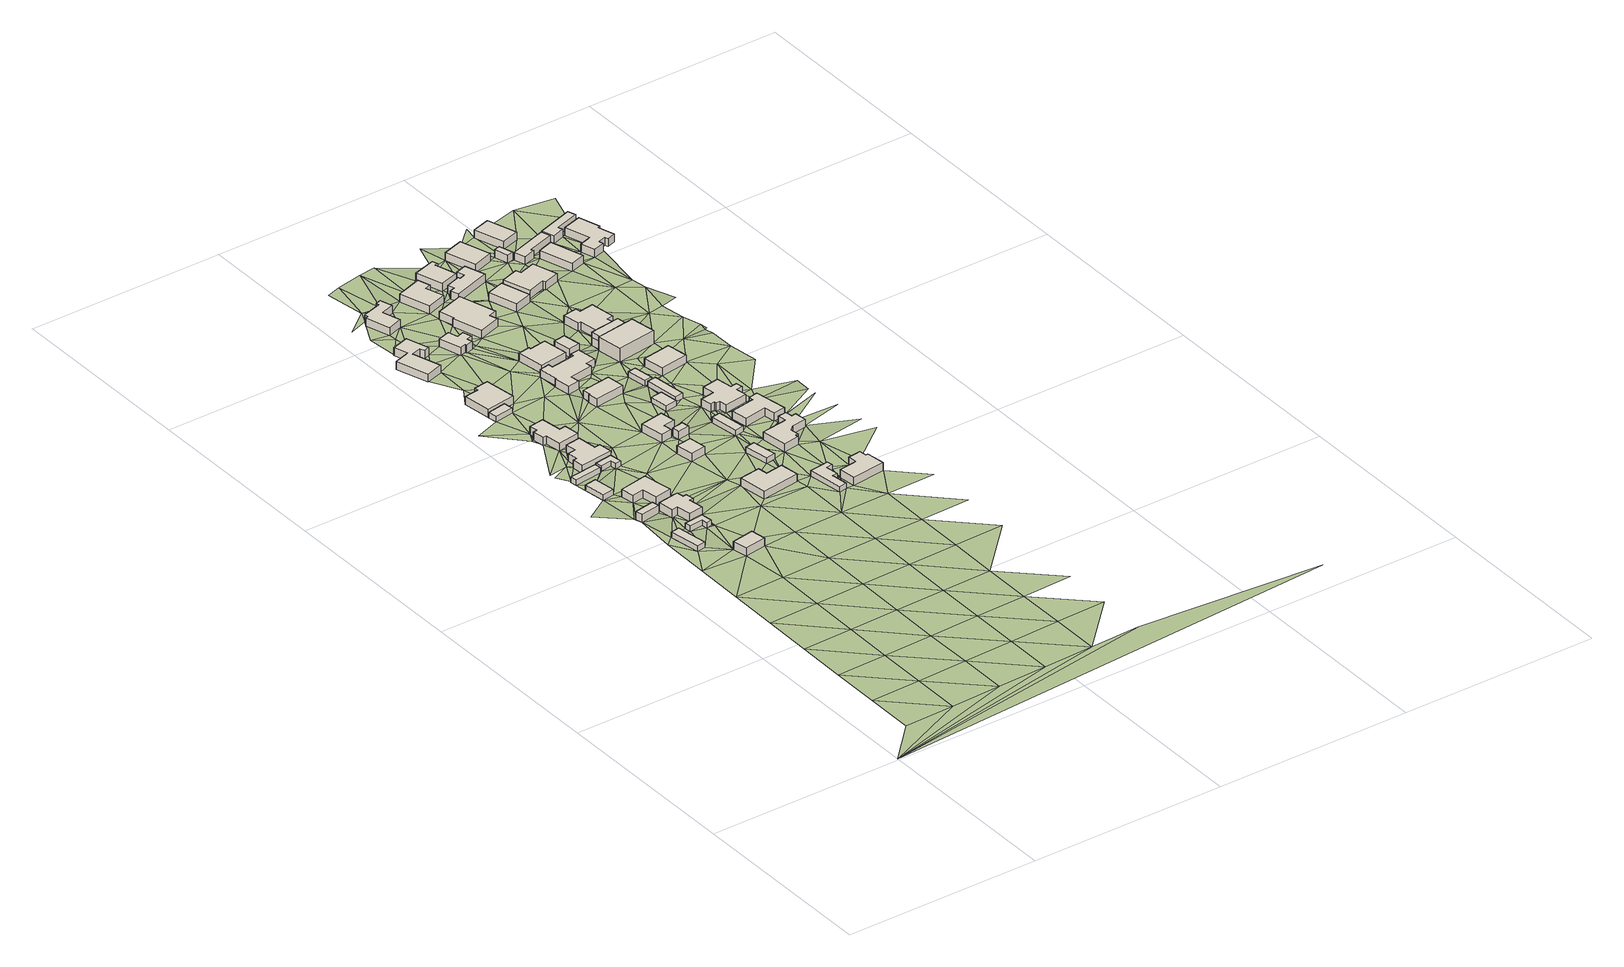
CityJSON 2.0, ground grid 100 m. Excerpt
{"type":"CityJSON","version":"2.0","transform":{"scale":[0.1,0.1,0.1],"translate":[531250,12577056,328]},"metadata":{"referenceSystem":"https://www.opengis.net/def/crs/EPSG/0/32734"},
"CityObjects":{
"building1":{"type":"Building","attributes":{"address":"21 Lavender Crescent Mamre 7347 Cape Town","building":"cabin","building:levels":"1","building_height":2.8,"plus_code":"4FRWFFHJ+W7M","ground_height":193.03,"roof_height":195.83},"geometry":[{"type":"Solid","lod":"1","boundaries":[[[[0,1,2,3]],[[1,4,5,2]],[[4,6,7,5]],[[6,0,3,7]],[[3,2,5,7]],[[6,4,1,0]]]]}]},
"building2":{"type":"Building","attributes":{"address":"Lavender Crescent Mamre 7347 Cape Town","building":"garage","building:levels":"1","building_height":4.1,"plus_code":"4FRWFFJJ+27F","ground_height":193.27,"roof_height":197.37},"geometry":[{"type":"Solid","lod":"1","boundaries":[[[[8,9,10,11]],[[9,12,13,10]],[[12,14,15,13]],[[14,8,11,15]],[[11,10,13,15]],[[14,12,9,8]]]]}]},
"building3":{"type":"Building","attributes":{"address":"27 Lavender Crescent Mamre 7347 Cape Town","building":"cabin","building:levels":"1","building_height":2.8,"plus_code":"4FRWFFJJ+46H","ground_height":193.65,"roof_height":196.45},"geometry":[{"type":"Solid","lod":"1","boundaries":[[[[16,17,18,19]],[[17,20,21,18]],[[20,22,23,21]],[[22,16,19,23]],[[19,18,21,23]],[[22,20,17,16]]]]}]},
"building4":{"type":"Building","attributes":{"building":"cabin","building:levels":"1","building_height":2.8,"plus_code":"4FRWFFHJ+X83","ground_height":193.67,"roof_height":196.47},"geometry":[{"type":"Solid","lod":"1","boundaries":[[[[24,25,26,27]],[[25,28,29,26]],[[28,30,31,29]],[[30,32,33,31]],[[32,34,35,33]],[[34,24,27,35]],[[27,26,29,31,33,35]],[[34,32,30,28,25,24]]]]}]},
"building5":{"type":"Building","attributes":{"address":"19 Lavender Crescent Mamre 7347 Cape Town","building":"house","building:levels":"1","building_height":4.1,"plus_code":"4FRWFFHJ+V96","ground_height":193.26,"roof_height":197.36},"geometry":[{"type":"Solid","lod":"1","boundaries":[[[[36,37,38,39]],[[37,40,41,38]],[[40,42,43,41]],[[42,36,39,43]],[[39,38,41,43]],[[42,40,37,36]]]]}]},
"building6":{"type":"Building","attributes":{"building":"cabin","building:levels":"1","building_height":2.8,"plus_code":"4FRWFFJJ+57C","ground_height":193.65,"roof_height":196.45},"geometry":[{"type":"Solid","lod":"1","boundaries":[[[[44,45,46,47]],[[45,48,49,46]],[[48,50,51,49]],[[50,44,47,51]],[[47,46,49,51]],[[50,48,45,44]]]]}]},
"building7":{"type":"Building","attributes":{"address":"23 Lavender Crescent Mamre 7347 Cape Town","building":"house","building:levels":"1","building_height":4.1,"plus_code":"4FRWFFJJ+283","ground_height":193.67,"roof_height":197.77},"geometry":[{"type":"Solid","lod":"1","boundaries":[[[[52,53,54,55]],[[53,56,57,54]],[[56,58,59,57]],[[58,60,61,59]],[[60,62,63,61]],[[62,64,65,63]],[[64,66,67,65]],[[66,68,69,67]],[[68,70,71,69]],[[70,52,55,71]],[[55,54,57,59,61,63,65,67,69,71]],[[70,68,66,64,62,60,58,56,53,52]]]]}]},
"building8":{"type":"Building","attributes":{"address":"25 Lavender Crescent Mamre 7347 Cape Town","building":"house","building:levels":"1","building_height":4.1,"plus_code":"4FRWFFJJ+38J","ground_height":193.27,"roof_height":197.37},"geometry":[{"type":"Solid","lod":"1","boundaries":[[[[72,73,74,75]],[[73,76,77,74]],[[76,78,79,77]],[[78,80,81,79]],[[80,82,83,81]],[[82,72,75,83]],[[75,74,77,79,81,83]],[[82,80,78,76,73,72]]]]}]},
"building9":{"type":"Building","attributes":{"address":"29 Lavender Crescent Mamre 7347 Cape Town","building":"house","building:levels":"1","building_height":4.1,"plus_code":"4FRWFFJJ+67H","ground_height":194.14,"roof_height":198.24},"geometry":[{"type":"Solid","lod":"1","boundaries":[[[[84,85,86,87]],[[85,88,89,86]],[[88,90,91,89]],[[90,92,93,91]],[[92,94,95,93]],[[94,96,97,95]],[[96,98,99,97]],[[98,100,101,99]],[[100,102,103,101]],[[102,84,87,103]],[[87,86,89,91,93,95,97,99,101,103]],[[102,100,98,96,94,92,90,88,85,84]]]]}]},
"building10":{"type":"Building","attributes":{"building":"cabin","building:levels":"1","building_height":2.8,"plus_code":"4FRWFFJJ+58C","ground_height":194.14,"roof_height":196.94},"geometry":[{"type":"Solid","lod":"1","boundaries":[[[[104,105,106,107]],[[105,108,109,106]],[[108,110,111,109]],[[110,112,113,111]],[[112,114,115,113]],[[114,104,107,115]],[[107,106,109,111,113,115]],[[114,112,110,108,105,104]]]]}]},
"building11":{"type":"Building","attributes":{"address":"31 Lavender Crescent Mamre 7347 Cape Town","building":"house","building:levels":"1","building_height":4.1,"plus_code":"4FRWFFJJ+77W","ground_height":194.14,"roof_height":198.24},"geometry":[{"type":"Solid","lod":"1","boundaries":[[[[116,117,118,119]],[[117,120,121,118]],[[120,122,123,121]],[[122,124,125,123]],[[124,126,127,125]],[[126,128,129,127]],[[128,130,131,129]],[[130,132,133,131]],[[132,134,135,133]],[[134,116,119,135]],[[119,118,121,123,125,127,129,131,133,135]],[[134,132,130,128,126,124,122,120,117,116]]]]}]},
"building12":{"type":"Building","attributes":{"address":"Lavender Crescent Mamre 7347 Cape Town","building":"cabin","building:levels":"1","building_height":2.8,"plus_code":"4FRWFFJJ+97R","ground_height":194.46,"roof_height":197.26},"geometry":[{"type":"Solid","lod":"1","boundaries":[[[[136,137,138,139]],[[137,140,141,138]],[[140,142,143,141]],[[142,136,139,143]],[[139,138,141,143]],[[142,140,137,136]]]]}]},
"building13":{"type":"Building","attributes":{"address":"35 Lavender Crescent Mamre 7347 Cape Town","building":"house","building:levels":"1","building_height":4.1,"plus_code":"4FRWFFJJ+C7M","ground_height":194.46,"roof_height":198.56},"geometry":[{"type":"Solid","lod":"1","boundaries":[[[[144,145,146,147]],[[145,148,149,146]],[[148,150,151,149]],[[150,152,153,151]],[[152,154,155,153]],[[154,144,147,155]],[[147,146,149,151,153,155]],[[154,152,150,148,145,144]]]]}]},
"building14":{"type":"Building","attributes":{"address":"16 Erica Street Mamre 7347 Cape Town","building":"house","building:levels":"1","building_height":4.1,"plus_code":"4FRWFFJJ+H6G","ground_height":194.29,"roof_height":198.39},"geometry":[{"type":"Solid","lod":"1","boundaries":[[[[156,157,158,159]],[[157,160,161,158]],[[160,162,163,161]],[[162,164,165,163]],[[164,166,167,165]],[[166,168,169,167]],[[168,170,171,169]],[[170,172,173,171]],[[172,174,175,173]],[[174,156,159,175]],[[159,158,161,163,165,167,169,171,173,175]],[[174,172,170,168,166,164,162,160,157,156]]]]}]},
"building15":{"type":"Building","attributes":{"address":"26 Lavender Crescent Mamre 7347 Cape Town","building":"yes","building:levels":"1","building_height":4.1,"plus_code":"4FRWFFJJ+4FC","ground_height":194.93,"roof_height":199.03},"geometry":[{"type":"Solid","lod":"1","boundaries":[[[[176,177,178,179]],[[177,180,181,178]],[[180,182,183,181]],[[182,176,179,183]],[[179,178,181,183]],[[182,180,177,176]]]]}]},
"building16":{"type":"Building","attributes":{"address":"22 Lavender Crescent Mamre 7347 Cape Town","building":"house","building:levels":"1","building_height":4.1,"plus_code":"4FRWFFHJ+XGC","ground_height":194.21,"roof_height":198.31},"geometry":[{"type":"Solid","lod":"1","boundaries":[[[[184,185,186,187]],[[185,188,189,186]],[[188,190,191,189]],[[190,192,193,191]],[[192,194,195,193]],[[194,184,187,195]],[[187,186,189,191,193,195]],[[194,192,190,188,185,184]]]]}]},
"building17":{"type":"Building","attributes":{"address":"45 Khorhamer Street Mamre 7347 Cape Town","building":"house","building:levels":"1","building_height":4.1,"plus_code":"4FRWFFJJ+P73","ground_height":194.93,"roof_height":199.03},"geometry":[{"type":"Solid","lod":"1","boundaries":[[[[196,197,198,199]],[[197,200,201,198]],[[200,202,203,201]],[[202,204,205,203]],[[204,206,207,205]],[[206,208,209,207]],[[208,210,211,209]],[[210,212,213,211]],[[212,214,215,213]],[[214,196,199,215]],[[199,198,201,203,205,207,209,211,213,215]],[[214,212,210,208,206,204,202,200,197,196]]]]}]},
"building18":{"type":"Building","attributes":{"address":"28 Lavender Crescent Mamre 7347 Cape Town","building":"house","building:levels":"1","building_height":4.1,"plus_code":"4FRWFFJJ+6F2","ground_height":195.1,"roof_height":199.2},"geometry":[{"type":"Solid","lod":"1","boundaries":[[[[216,217,218,219]],[[217,220,221,218]],[[220,222,223,221]],[[222,224,225,223]],[[224,226,227,225]],[[226,216,219,227]],[[219,218,221,223,225,227]],[[226,224,222,220,217,216]]]]}]},
"building19":{"type":"Building","attributes":{"address":"14 Erica Street Mamre 7347 Cape Town","building":"house","building:levels":"1","building_height":4.1,"plus_code":"4FRWFFJJ+H8X","ground_height":194.67,"roof_height":198.77},"geometry":[{"type":"Solid","lod":"1","boundaries":[[[[228,229,230,231]],[[229,232,233,230]],[[232,234,235,233]],[[234,236,237,235]],[[236,238,239,237]],[[238,240,241,239]],[[240,242,243,241]],[[242,244,245,243]],[[244,246,247,245]],[[246,228,231,247]],[[231,230,233,235,237,239,241,243,245,247]],[[246,244,242,240,238,236,234,232,229,228]]]]}]},
"building20":{"type":"Building","attributes":{"address":"Lavender Crescent Mamre 7347 Cape Town","building":"garage","building:levels":"1","building_height":4.1,"plus_code":"4FRWFFJJ+5FG","ground_height":195.1,"roof_height":199.2},"geometry":[{"type":"Solid","lod":"1","boundaries":[[[[248,249,250,251]],[[249,252,253,250]],[[252,254,255,253]],[[254,248,251,255]],[[251,250,253,255]],[[254,252,249,248]]]]}]},
"building21":{"type":"Building","attributes":{"address":"32 Lavender Crescent Mamre 7347 Cape Town","building":"house","building:levels":"1","building_height":4.1,"plus_code":"4FRWFFJJ+8CX","ground_height":195.08,"roof_height":199.18},"geometry":[{"type":"Solid","lod":"1","boundaries":[[[[256,257,258,259]],[[257,260,261,258]],[[260,262,263,261]],[[262,264,265,263]],[[264,266,267,265]],[[266,256,259,267]],[[259,258,261,263,265,267]],[[266,264,262,260,257,256]]]]}]},
"building22":{"type":"Building","attributes":{"building":"cabin","building:levels":"1","building_height":2.8,"plus_code":"4FRWFFJJ+3H2","ground_height":195.04,"roof_height":197.84},"geometry":[{"type":"Solid","lod":"1","boundaries":[[[[268,269,270,271]],[[269,272,273,270]],[[272,274,275,273]],[[274,268,271,275]],[[271,270,273,275]],[[274,272,269,268]]]]}]},
"building23":{"type":"Building","attributes":{"address":"34 Lavender Crescent Mamre 7347 Cape Town","building":"house","building:levels":"1","building_height":4.1,"plus_code":"4FRWFFJJ+CC9","ground_height":194.73,"roof_height":198.83},"geometry":[{"type":"Solid","lod":"1","boundaries":[[[[276,277,278,279]],[[277,280,281,278]],[[280,282,283,281]],[[282,284,285,283]],[[284,286,287,285]],[[286,288,289,287]],[[288,290,291,289]],[[290,292,293,291]],[[292,294,295,293]],[[294,296,297,295]],[[296,298,299,297]],[[298,300,301,299]],[[300,302,303,301]],[[302,276,279,303]],[[279,278,281,283,285,287,289,291,293,295,297,299,301,303]],[[302,300,298,296,294,292,290,288,286,284,282,280,277,276]]]]}]},
"building24":{"type":"Building","attributes":{"building":"cabin","building:levels":"1","building_height":2.8,"plus_code":"4FRWFFHJ+WJJ","ground_height":194.58,"roof_height":197.38},"geometry":[{"type":"Solid","lod":"1","boundaries":[[[[304,305,306,307]],[[305,308,309,306]],[[308,310,311,309]],[[310,312,313,311]],[[312,314,315,313]],[[314,316,317,315]],[[316,318,319,317]],[[318,304,307,319]],[[307,306,309,311,313,315,317,319]],[[318,316,314,312,310,308,305,304]]]]}]},
"building25":{"type":"Building","attributes":{"address":"7 Erica Street Mamre 7347 Cape Town","building":"house","building:levels":"1","building_height":4.1,"plus_code":"4FRWFFJJ+FCG","ground_height":194.87,"roof_height":198.97},"geometry":[{"type":"Solid","lod":"1","boundaries":[[[[320,321,322,323]],[[321,324,325,322]],[[324,326,327,325]],[[326,328,329,327]],[[328,330,331,329]],[[330,320,323,331]],[[323,322,325,327,329,331]],[[330,328,326,324,321,320]]]]}]},
"building26":{"type":"Building","attributes":{"building":"cabin","building:levels":"1","building_height":2.8,"plus_code":"4FRWFFJJ+7G7","ground_height":195.08,"roof_height":197.88},"geometry":[{"type":"Solid","lod":"1","boundaries":[[[[332,333,334,335]],[[333,336,337,334]],[[336,338,339,337]],[[338,332,335,339]],[[335,334,337,339]],[[338,336,333,332]]]]}]},
"building27":{"type":"Building","attributes":{"address":"43 Khorhamer Street Mamre 7347 Cape Town","building":"house","building:levels":"1","building_height":4.1,"plus_code":"4FRWFFJJ+P98","ground_height":195.32,"roof_height":199.42},"geometry":[{"type":"Solid","lod":"1","boundaries":[[[[340,341,342,343]],[[341,344,345,342]],[[344,346,347,345]],[[346,348,349,347]],[[348,350,351,349]],[[350,340,343,351]],[[343,342,345,347,349,351]],[[350,348,346,344,341,340]]]]}]},
"building28":{"type":"Building","attributes":{"building":"cabin","building:levels":"1","building_height":2.8,"plus_code":"4FRWFFJJ+4HV","ground_height":195.5,"roof_height":198.3},"geometry":[{"type":"Solid","lod":"1","boundaries":[[[[352,353,354,355]],[[353,356,357,354]],[[356,358,359,357]],[[358,352,355,359]],[[355,354,357,359]],[[358,356,353,352]]]]}]},
"building29":{"type":"Building","attributes":{"address":"Erica Street Mamre 7347 Cape Town","building":"house","building:levels":"1","building_height":4.1,"plus_code":"4FRWFFJJ+JCC","ground_height":195.02,"roof_height":199.12},"geometry":[{"type":"Solid","lod":"1","boundaries":[[[[360,361,362,363]],[[361,364,365,362]],[[364,366,367,365]],[[366,368,369,367]],[[368,370,371,369]],[[370,372,373,371]],[[372,374,375,373]],[[374,360,363,375]],[[363,362,365,367,369,371,373,375]],[[374,372,370,368,366,364,361,360]]]]}]},
"building30":{"type":"Building","attributes":{"building":"cabin","building:levels":"1","building_height":2.8,"plus_code":"4FRWFFJJ+7GQ","ground_height":195.68,"roof_height":198.48},"geometry":[{"type":"Solid","lod":"1","boundaries":[[[[376,377,378,379]],[[377,380,381,378]],[[380,382,383,381]],[[382,376,379,383]],[[379,378,381,383]],[[382,380,377,376]]]]}]},
"building31":{"type":"Building","attributes":{"address":"18 Lavender Crescent Mamre 7347 Cape Town","building":"house","building:levels":"1","building_height":4.1,"plus_code":"4FRWFFHJ+WM7","ground_height":194.8,"roof_height":198.9},"geometry":[{"type":"Solid","lod":"1","boundaries":[[[[384,385,386,387]],[[385,388,389,386]],[[388,390,391,389]],[[390,392,393,391]],[[392,394,395,393]],[[394,396,397,395]],[[396,398,399,397]],[[398,384,387,399]],[[387,386,389,391,393,395,397,399]],[[398,396,394,392,390,388,385,384]]]]}]},
"building32":{"type":"Building","attributes":{"building":"cabin","building:levels":"1","building_height":2.8,"plus_code":"4FRWFFJJ+8GP","ground_height":195.55,"roof_height":198.35},"geometry":[{"type":"Solid","lod":"1","boundaries":[[[[400,401,402,403]],[[401,404,405,402]],[[404,406,407,405]],[[406,400,403,407]],[[403,402,405,407]],[[406,404,401,400]]]]}]},
"building33":{"type":"Building","attributes":{"address":"Mamre 7347 Cape Town","building":"garage","building:levels":"1","building_height":4.1,"plus_code":"4FRWFFJJ+FFH","ground_height":195.18,"roof_height":199.28},"geometry":[{"type":"Solid","lod":"1","boundaries":[[[[408,409,410,411]],[[409,412,413,410]],[[412,414,415,413]],[[414,408,411,415]],[[411,410,413,415]],[[414,412,409,408]]]]}]},
"building34":{"type":"Building","attributes":{"address":"14 Lavender Crescent Mamre 7347 Cape Town","building":"house","building:levels":"1","building_height":4.1,"plus_code":"4FRWFFJJ+3JG","ground_height":195.04,"roof_height":199.14},"geometry":[{"type":"Solid","lod":"1","boundaries":[[[[416,417,418,419]],[[417,420,421,418]],[[420,422,423,421]],[[422,424,425,423]],[[424,426,427,425]],[[426,428,429,427]],[[428,430,431,429]],[[430,432,433,431]],[[432,434,435,433]],[[434,436,437,435]],[[436,438,439,437]],[[438,440,441,439]],[[440,416,419,441]],[[419,418,421,423,425,427,429,431,433,435,437,439,441]],[[440,438,436,434,432,430,428,426,424,422,420,417,416]]]]}]},
"building35":{"type":"Building","attributes":{"address":"10 Lavender Crescent Mamre 7347 Cape Town","building":"house","building:levels":"1","building_height":4.1,"plus_code":"4FRWFFJJ+6J6","ground_height":195.83,"roof_height":199.93},"geometry":[{"type":"Solid","lod":"1","boundaries":[[[[442,443,444,445]],[[443,446,447,444]],[[446,448,449,447]],[[448,450,451,449]],[[450,452,453,451]],[[452,454,455,453]],[[454,456,457,455]],[[456,458,459,457]],[[458,460,461,459]],[[460,462,463,461]],[[462,464,465,463]],[[464,466,467,465]],[[466,468,469,467]],[[468,442,445,469]],[[445,444,447,449,451,453,455,457,459,461,463,465,467,469]],[[468,466,464,462,460,458,456,454,452,450,448,446,443,442]]]]}]},
"building36":{"type":"Building","attributes":{"address":"12 Lavender Crescent Mamre 7347 Cape Town","building":"construction","building:levels":"1","building_height":4.1,"plus_code":"4FRWFFJJ+4JW","ground_height":195.5,"roof_height":199.6},"geometry":[{"type":"Solid","lod":"1","boundaries":[[[[470,471,472,473]],[[471,474,475,472]],[[474,476,477,475]],[[476,478,479,477]],[[478,480,481,479]],[[480,482,483,481]],[[482,484,485,483]],[[484,470,473,485]],[[473,472,475,477,479,481,483,485]],[[484,482,480,478,476,474,471,470]]]]}]},
"building37":{"type":"Building","attributes":{"address":"41 Khorhamer Street Mamre 7347 Cape Town","building":"house","building:levels":"1","building_height":4.1,"plus_code":"4FRWFFJJ+QC5","ground_height":195.67,"roof_height":199.77},"geometry":[{"type":"Solid","lod":"1","boundaries":[[[[486,487,488,489]],[[487,490,491,488]],[[490,492,493,491]],[[492,494,495,493]],[[494,496,497,495]],[[496,486,489,497]],[[489,488,491,493,495,497]],[[496,494,492,490,487,486]]]]}]},
"building38":{"type":"Building","attributes":{"address":"Khorhamer Street Mamre 7347 Cape Town","building":"yes","building:levels":"1","building_height":4.1,"plus_code":"4FRWFFJJ+PF7","ground_height":195.73,"roof_height":199.83},"geometry":[{"type":"Solid","lod":"1","boundaries":[[[[498,499,500,501]],[[499,502,503,500]],[[502,504,505,503]],[[504,506,507,505]],[[506,508,509,507]],[[508,510,511,509]],[[510,512,513,511]],[[512,514,515,513]],[[514,516,517,515]],[[516,498,501,517]],[[501,500,503,505,507,509,511,513,515,517]],[[516,514,512,510,508,506,504,502,499,498]]]]}]},
"building39":{"type":"Building","attributes":{"address":"10 Erica Street Mamre 7347 Cape Town","building":"house","building:levels":"1","building_height":4.1,"plus_code":"4FRWFFJJ+JGR","ground_height":195.42,"roof_height":199.52},"geometry":[{"type":"Solid","lod":"1","boundaries":[[[[518,519,520,521]],[[519,522,523,520]],[[522,524,525,523]],[[524,518,521,525]],[[521,520,523,525]],[[524,522,519,518]]]]}]},
"building40":{"type":"Building","attributes":{"building":"house","building:levels":"1","building_height":4.1,"plus_code":"4FRWFFJJ+8JR","ground_height":195.55,"roof_height":199.65},"geometry":[{"type":"Solid","lod":"1","boundaries":[[[[526,527,528,529]],[[527,530,531,528]],[[530,532,533,531]],[[532,526,529,533]],[[529,528,531,533]],[[532,530,527,526]]]]}]},
"building41":{"type":"Building","attributes":{"building":"garage","building:levels":"1","building_height":4.1,"plus_code":"4FRWFFJJ+FH3","ground_height":195.65,"roof_height":199.75},"geometry":[{"type":"Solid","lod":"1","boundaries":[[[[534,535,536,537]],[[535,538,539,536]],[[538,540,541,539]],[[540,534,537,541]],[[537,536,539,541]],[[540,538,535,534]]]]}]},
"building42":{"type":"Building","attributes":{"address":"Lavender Crescent Mamre 7347 Cape Town","building":"house","building:levels":"2","building_height":6.9,"plus_code":"4FRWFFJJ+CHG","ground_height":195.55,"roof_height":202.45},"geometry":[{"type":"Solid","lod":"1","boundaries":[[[[542,543,544,545]],[[543,546,547,544]],[[546,548,549,547]],[[548,550,551,549]],[[550,552,553,551]],[[552,542,545,553]],[[545,544,547,549,551,553]],[[552,550,548,546,543,542]]]]}]},
"building43":{"type":"Building","attributes":{"building":"house","building:levels":"2","building_height":6.9,"plus_code":"4FRWFFJJ+CHG","ground_height":195.55,"roof_height":202.45},"geometry":[{"type":"Solid","lod":"1","boundaries":[[[[542,543,544,545]],[[543,546,547,544]],[[546,548,549,547]],[[548,550,551,549]],[[550,552,553,551]],[[552,554,555,553]],[[554,556,557,555]],[[556,542,545,557]],[[545,544,547,549,551,553,555,557]],[[556,554,552,550,548,546,543,542]]]]}]},
"building44":{"type":"Building","attributes":{"address":"2 Lavender Crescent Mamre 7347 Cape Town","building":"house","building:levels":"1","building_height":4.1,"plus_code":"4FRWFFJJ+FHW","ground_height":195.65,"roof_height":199.75},"geometry":[{"type":"Solid","lod":"1","boundaries":[[[[558,559,560,561]],[[559,562,563,560]],[[562,564,565,563]],[[564,566,567,565]],[[566,568,569,567]],[[568,570,571,569]],[[570,572,573,571]],[[572,574,575,573]],[[574,576,577,575]],[[576,558,561,577]],[[561,560,563,565,567,569,571,573,575,577]],[[576,574,572,570,568,566,564,562,559,558]]]]}]},
"building45":{"type":"Building","attributes":{"address":"39 Khorhamer Street Mamre 7347 Cape Town","building":"house","building:levels":"1","building_height":4.1,"plus_code":"4FRWFFJJ+QG8","ground_height":196.11,"roof_height":200.21},"geometry":[{"type":"Solid","lod":"1","boundaries":[[[[578,579,580,581]],[[579,582,583,580]],[[582,584,585,583]],[[584,578,581,585]],[[581,580,583,585]],[[584,582,579,578]]]]}]},
"building46":{"type":"Building","attributes":{"address":"8 Erica Street Mamre 7347 Cape Town","building":"house","building:levels":"1","building_height":4.1,"plus_code":"4FRWFFJJ+MH3","ground_height":195.73,"roof_height":199.83},"geometry":[{"type":"Solid","lod":"1","boundaries":[[[[586,587,588,589]],[[587,590,591,588]],[[590,592,593,591]],[[592,594,595,593]],[[594,596,597,595]],[[596,598,599,597]],[[598,600,601,599]],[[600,586,589,601]],[[589,588,591,593,595,597,599,601]],[[600,598,596,594,592,590,587,586]]]]}]},
"building47":{"type":"Building","attributes":{"address":"Mamre 7347 Cape Town","building":"yes","building:levels":"1","building_height":4.1,"plus_code":"4FRWFFJJ+PHP","ground_height":196.5,"roof_height":200.6},"geometry":[{"type":"Solid","lod":"1","boundaries":[[[[602,603,604,605]],[[603,606,607,604]],[[606,608,609,607]],[[608,602,605,609]],[[605,604,607,609]],[[608,606,603,602]]]]}]},
"building48":{"type":"Building","attributes":{"address":"37 Khorhamer Street Mamre 7347 Cape Town","building":"house","building:levels":"1","building_height":4.1,"plus_code":"4FRWFFJJ+QJR","ground_height":196.5,"roof_height":200.6},"geometry":[{"type":"Solid","lod":"1","boundaries":[[[[610,611,612,613]],[[611,614,615,612]],[[614,616,617,615]],[[616,610,613,617]],[[613,612,615,617]],[[616,614,611,610]]]]}]},
"building49":{"type":"Building","attributes":{"address":"Erica Street Mamre 7347 Cape Town","building":"yes","building:levels":"1","building_height":4.1,"plus_code":"4FRWFFJJ+PJH","ground_height":196.5,"roof_height":200.6},"geometry":[{"type":"Solid","lod":"1","boundaries":[[[[618,619,620,621]],[[619,622,623,620]],[[622,624,625,623]],[[624,626,627,625]],[[626,628,629,627]],[[628,618,621,629]],[[621,620,623,625,627,629]],[[628,626,624,622,619,618]]]]}]},
"building50":{"type":"Building","attributes":{"address":"6 Erica Street Mamre 7347 Cape Town","building":"house","building:levels":"1","building_height":4.1,"plus_code":"4FRWFFJJ+MMF","ground_height":196.5,"roof_height":200.6},"geometry":[{"type":"Solid","lod":"1","boundaries":[[[[630,631,632,633]],[[631,634,635,632]],[[634,636,637,635]],[[636,630,633,637]],[[633,632,635,637]],[[636,634,631,630]]]]}]},
"building51":{"type":"Building","attributes":{"address":"Erica Street Mamre 7347 Cape Town","building":"yes","building:levels":"1","building_height":4.1,"plus_code":"4FRWFFJJ+PPR","ground_height":196.93,"roof_height":201.03},"geometry":[{"type":"Solid","lod":"1","boundaries":[[[[638,639,640,641]],[[639,642,643,640]],[[642,644,645,643]],[[644,646,647,645]],[[646,648,649,647]],[[648,638,641,649]],[[641,640,643,645,647,649]],[[648,646,644,642,639,638]]]]}]},
"building52":{"type":"Building","attributes":{"address":"4 Erica Street Mamre 7347 Cape Town","building":"house","building:levels":"1","building_height":4.1,"plus_code":"4FRWFFJJ+MQR","ground_height":196.78,"roof_height":200.88},"geometry":[{"type":"Solid","lod":"1","boundaries":[[[[650,651,652,653]],[[651,654,655,652]],[[654,656,657,655]],[[656,658,659,657]],[[658,660,661,659]],[[660,662,663,661]],[[662,664,665,663]],[[664,666,667,665]],[[666,668,669,667]],[[668,670,671,669]],[[670,672,673,671]],[[672,650,653,673]],[[653,652,655,657,659,661,663,665,667,669,671,673]],[[672,670,668,666,664,662,660,658,656,654,651,650]]]]}]},
"terrain1":{"type":"TINRelief","geometry":[{"type":"CompositeSurface","lod":"1","boundaries":[[[674,675,676]],[[675,677,676]],[[675,674,678]],[[679,677,680]],[[680,677,675]],[[681,682,679]],[[681,679,680]],[[683,684,682]],[[685,678,674]],[[675,678,680]],[[683,682,681]],[[686,687,684]],[[681,680,688]],[[686,684,683]],[[678,688,680]],[[689,687,42]],[[674,690,685]],[[683,681,691]],[[692,689,0]],[[693,687,686]],[[688,691,681]],[[42,687,693]],[[692,0,6]],[[40,0,689]],[[8,692,6]],[[694,695,22]],[[696,686,683]],[[40,689,42]],[[8,14,695]],[[688,678,685]],[[1,0,40]],[[691,696,683]],[[8,6,697]],[[78,695,14]],[[1,28,4]],[[6,4,697]],[[78,22,695]],[[698,693,686]],[[4,28,25]],[[32,28,1]],[[674,699,690]],[[697,4,25]],[[40,32,1]],[[8,697,9]],[[78,14,12]],[[20,17,50]],[[700,691,688]],[[701,16,22]],[[78,701,22]],[[702,703,704]],[[42,693,36]],[[696,698,686]],[[697,25,70]],[[9,697,705]],[[30,28,32]],[[12,9,705]],[[685,700,688]],[[706,78,12]],[[703,702,94]],[[32,40,707]],[[24,70,25]],[[96,94,702]],[[708,697,70]],[[12,705,706]],[[709,50,17]],[[78,706,710]],[[707,40,37]],[[711,703,134]],[[712,96,702]],[[713,696,691]],[[707,34,32]],[[36,693,714]],[[715,16,701]],[[716,17,16]],[[698,714,693]],[[92,703,94]],[[705,717,706]],[[24,34,707]],[[70,24,52]],[[134,718,711]],[[90,703,92]],[[709,17,105]],[[707,52,24]],[[700,713,691]],[[703,90,134]],[[105,17,716]],[[719,720,721]],[[722,706,717]],[[16,715,716]],[[137,721,720]],[[104,709,105]],[[104,712,709]],[[723,52,724]],[[85,134,90]],[[90,88,85]],[[698,696,725]],[[718,726,719]],[[712,727,96]],[[717,728,729]],[[134,730,718]],[[36,731,37]],[[728,732,729]],[[722,717,729]],[[726,720,719]],[[712,104,727]],[[733,105,716]],[[690,700,685]],[[720,726,734]],[[707,37,735]],[[713,725,696]],[[714,731,36]],[[707,735,52]],[[736,134,85]],[[722,737,715]],[[715,737,716]],[[738,727,104]],[[140,137,720]],[[154,136,142]],[[739,716,737]],[[740,134,736]],[[741,714,698]],[[727,738,739]],[[724,52,742]],[[731,735,37]],[[736,743,744]],[[720,745,140]],[[746,732,724]],[[722,729,746]],[[713,700,747]],[[729,732,746]],[[748,749,750]],[[740,736,744]],[[725,741,698]],[[751,750,749]],[[727,739,752]],[[753,754,745]],[[154,142,144]],[[744,727,752]],[[737,722,182]],[[740,744,752]],[[700,690,747]],[[742,52,735]],[[755,756,751]],[[142,140,144]],[[731,714,757]],[[751,749,758]],[[754,759,745]],[[220,739,737]],[[754,740,759]],[[725,713,760]],[[752,759,740]],[[746,724,742]],[[741,757,714]],[[755,751,758]],[[761,140,745]],[[746,182,722]],[[752,739,220]],[[755,762,763]],[[747,760,713]],[[761,144,140]],[[674,764,699]],[[763,762,765]],[[766,735,731]],[[745,759,761]],[[180,737,182]],[[767,768,769]],[[765,770,763]],[[742,735,194]],[[220,737,180]],[[771,741,725]],[[772,765,762]],[[759,752,217]],[[768,767,773]],[[757,766,731]],[[755,758,774]],[[774,762,755]],[[775,758,144]],[[769,768,208]],[[776,769,208]],[[220,217,752]],[[760,771,725]],[[774,772,762]],[[735,777,194]],[[747,690,778]],[[779,780,781]],[[746,742,782]],[[746,176,182]],[[773,772,234]],[[776,783,781]],[[144,761,784]],[[768,773,210]],[[276,761,759]],[[758,775,774]],[[208,768,210]],[[757,741,785]],[[264,759,217]],[[766,777,735]],[[774,234,772]],[[775,144,784]],[[262,759,264]],[[254,220,180]],[[760,747,778]],[[759,262,257]],[[759,257,276]],[[771,785,741]],[[786,773,234]],[[254,180,177]],[[210,773,786]],[[781,787,779]],[[220,254,222]],[[272,176,746]],[[761,276,302]],[[777,788,194]],[[782,272,746]],[[774,775,789]],[[790,774,789]],[[761,302,784]],[[222,252,224]],[[222,254,252]],[[757,791,766]],[[257,262,260]],[[779,787,792]],[[793,794,782]],[[795,796,210]],[[797,779,798]],[[799,264,217]],[[254,177,248]],[[800,779,792]],[[226,224,252]],[[771,760,801]],[[784,302,300]],[[276,257,802]],[[326,789,775]],[[800,798,779]],[[784,328,775]],[[785,791,757]],[[766,308,777]],[[799,217,216]],[[782,794,274]],[[326,803,789]],[[177,176,352]],[[249,226,252]],[[786,804,805]],[[326,775,328]],[[806,803,807]],[[272,782,274]],[[808,210,786]],[[807,809,806]],[[210,344,795]],[[803,326,807]],[[766,810,308]],[[811,328,784]],[[788,777,305]],[[248,177,352]],[[266,264,799]],[[176,272,352]],[[786,805,812]],[[794,788,305]],[[802,257,256]],[[777,308,305]],[[800,795,813]],[[274,794,814]],[[809,807,368]],[[210,808,344]],[[809,368,805]],[[216,226,336]],[[326,815,807]],[[816,802,817]],[[812,808,786]],[[268,814,794]],[[810,766,818]],[[249,248,819]],[[791,818,766]],[[274,814,268]],[[798,800,820]],[[799,216,333]],[[805,368,812]],[[368,807,815]],[[813,795,344]],[[785,771,821]],[[811,822,328]],[[336,333,216]],[[249,452,226]],[[794,305,424]],[[256,817,802]],[[811,823,824]],[[268,794,424]],[[800,813,820]],[[333,266,799]],[[352,272,825]],[[826,808,812]],[[352,819,248]],[[827,816,817]],[[312,810,828]],[[452,336,226]],[[424,825,268]],[[396,810,398]],[[396,828,810]],[[829,352,825]],[[791,785,821]],[[398,810,818]],[[452,249,819]],[[830,824,823]],[[256,827,817]],[[822,811,824]],[[831,832,815]],[[346,344,808]],[[396,833,828]],[[424,305,834]],[[835,829,825]],[[820,813,836]],[[333,376,266]],[[424,835,825]],[[829,353,352]],[[404,256,266]],[[396,837,833]],[[815,838,368]],[[452,839,336]],[[404,827,256]],[[353,829,835]],[[836,813,840]],[[376,333,841]],[[842,827,843]],[[266,376,844]],[[839,845,841]],[[844,404,266]],[[822,824,412]],[[454,819,846]],[[847,832,822]],[[848,346,808]],[[838,815,832]],[[368,838,849]],[[392,837,396]],[[412,847,822]],[[480,353,835]],[[376,841,845]],[[845,839,850]],[[851,820,836]],[[452,819,454]],[[834,852,424]],[[847,409,832]],[[478,846,353]],[[853,412,824]],[[834,837,392]],[[818,384,398]],[[409,847,412]],[[818,791,854]],[[839,452,850]],[[480,478,353]],[[394,392,396]],[[846,458,454]],[[843,827,546]],[[855,346,856]],[[857,844,376]],[[858,859,849]],[[404,546,827]],[[846,478,462]],[[462,458,846]],[[408,832,409]],[[456,454,458]],[[414,412,853]],[[487,836,840]],[[851,836,487]],[[382,857,376]],[[848,516,346]],[[346,516,514]],[[860,480,835]],[[849,838,858]],[[462,460,458]],[[832,408,838]],[[856,346,861]],[[852,834,862]],[[392,862,834]],[[850,452,448]],[[863,346,514]],[[843,864,853]],[[865,852,866]],[[856,487,840]],[[346,863,861]],[[850,867,382]],[[401,546,404]],[[861,487,856]],[[853,864,414]],[[448,452,450]],[[863,514,512]],[[835,868,869]],[[867,850,448]],[[546,864,843]],[[866,852,862]],[[870,857,382]],[[871,872,866]],[[835,869,860]],[[401,857,870]],[[462,478,873]],[[848,858,874]],[[848,875,516]],[[538,408,414]],[[870,382,867]],[[838,524,858]],[[876,480,860]],[[392,390,862]],[[384,818,877]],[[546,401,527]],[[864,538,414]],[[401,870,527]],[[487,878,851]],[[879,861,863]],[[880,871,866]],[[881,838,408]],[[848,874,875]],[[524,874,858]],[[388,385,390]],[[880,866,862]],[[462,873,882]],[[538,864,540]],[[462,882,883]],[[884,867,448]],[[538,562,408]],[[527,885,546]],[[881,524,838]],[[860,869,886]],[[879,887,861]],[[875,874,524]],[[881,408,562]],[[516,875,888]],[[867,889,870]],[[890,860,886]],[[566,562,538]],[[891,892,879]],[[893,894,886]],[[892,887,879]],[[895,883,882]],[[886,894,896]],[[886,896,890]],[[867,884,889]],[[897,883,898]],[[887,892,899]],[[546,885,900]],[[566,564,562]],[[887,901,902]],[[885,527,903]],[[904,905,884]],[[898,883,895]],[[887,899,901]],[[524,881,906]],[[907,862,390]],[[908,902,901]],[[535,566,538]],[[888,875,909]],[[901,899,910]],[[880,862,911]],[[878,908,579]],[[895,912,898]],[[905,898,912]],[[901,579,908]],[[884,905,913]],[[910,579,901]],[[885,903,900]],[[906,881,914]],[[535,568,566]],[[906,915,909]],[[894,880,916]],[[909,592,888]],[[917,878,579]],[[909,915,592]],[[918,914,881]],[[919,896,894]],[[910,888,582]],[[890,896,919]],[[913,889,884]],[[905,912,913]],[[579,910,582]],[[920,895,890]],[[921,915,906]],[[888,592,922]],[[923,918,924]],[[925,535,534]],[[535,572,568]],[[570,568,572]],[[895,926,912]],[[906,914,921]],[[914,918,923]],[[925,572,535]],[[927,903,889]],[[917,579,928]],[[582,888,602]],[[915,921,929]],[[900,903,927]],[[922,602,888]],[[912,930,913]],[[926,895,920]],[[889,913,931]],[[925,900,932]],[[933,582,602]],[[914,934,921]],[[572,925,932]],[[932,923,572]],[[927,889,931]],[[922,935,936]],[[923,937,914]],[[933,608,928]],[[602,922,622]],[[933,602,608]],[[900,927,938]],[[622,922,936]],[[928,608,606]],[[930,931,913]],[[934,914,937]],[[938,932,900]],[[603,602,619]],[[602,622,619]],[[606,939,928]],[[937,923,932]],[[931,940,927]],[[614,606,603]],[[941,928,939]],[[619,614,603]],[[934,942,936]],[[936,631,622]],[[940,943,927]],[[939,606,614]],[[944,927,943]],[[927,944,938]],[[624,622,631]],[[936,942,631]],[[934,937,942]],[[614,619,945]],[[626,624,631]],[[932,938,946]],[[947,944,943]],[[937,932,948]],[[946,948,932]],[[949,626,631]],[[942,937,950]],[[945,619,951]],[[949,952,626]],[[950,937,953]],[[937,948,953]],[[948,946,954]],[[950,955,949]],[[951,648,945]],[[949,955,656]],[[955,950,658]],[[952,949,638]],[[950,953,658]],[[956,957,945]],[[949,656,638]],[[952,648,951]],[[952,638,648]],[[658,656,955]],[[945,648,956]],[[958,658,953]],[[639,638,656]],[[639,656,654]],[[639,959,642]],[[639,654,959]],[[956,648,960]],[[959,961,642]],[[962,956,960]]]}]}
},
"vertices":[
[255,1824,33],[299,1831,33],[299,1831,61],[255,1824,61],[274,1989,33],[274,1989,61],[229,1982,33],[229,1982,61],
[194,2150,35],[296,2168,35],[296,2168,76],[194,2150,76],[290,2204,35],[290,2204,76],[187,2186,35],[187,2186,76],
[221,2397,39],[205,2507,39],[205,2507,67],[221,2397,67],[144,2498,39],[144,2498,67],[160,2388,39],[160,2388,67],
[412,2007,39],[313,1995,39],[313,1995,67],[412,2007,67],[317,1963,39],[317,1963,67],[386,1971,39],[386,1971,67],[390,1943,39],[390,1943,67],[419,1947,39],[419,1947,67],
[513,1685,35],[501,1761,35],[501,1761,76],[513,1685,76],[388,1743,35],[388,1743,76],[400,1667,35],[400,1667,76],
[279,2572,39],[275,2605,39],[275,2605,67],[279,2572,67],[131,2587,39],[131,2587,67],[135,2553,39],[135,2553,67],
[438,2041,39],[426,2115,39],[426,2115,80],[438,2041,80],[447,2118,39],[447,2118,80],[440,2161,39],[440,2161,80],[422,2158,39],[422,2158,80],[416,2195,39],[416,2195,80],[307,2178,39],[307,2178,80],[319,2098,39],[319,2098,80],[350,2103,39],[350,2103,80],[362,2029,39],[362,2029,80],
[414,2242,35],[387,2392,35],[387,2392,76],[414,2242,76],[242,2366,35],[242,2366,76],[255,2297,35],[255,2297,76],[312,2307,35],[312,2307,76],[327,2227,35],[327,2227,76],
[327,2792,44],[250,2783,44],[250,2783,85],[327,2792,85],[257,2728,44],[257,2728,85],[217,2723,44],[217,2723,85],[223,2668,44],[223,2668,85],[202,2666,44],[202,2666,85],[209,2609,44],[209,2609,85],[378,2629,44],[378,2629,85],[369,2698,44],[369,2698,85],[339,2695,44],[339,2695,85],
[278,2605,44],[283,2572,44],[283,2572,72],[278,2605,72],[343,2581,44],[343,2581,72],[347,2551,44],[347,2551,72],[378,2556,44],[378,2556,72],[368,2618,44],[368,2618,72],
[345,2827,44],[334,2905,44],[334,2905,85],[345,2827,85],[301,2901,44],[301,2901,85],[286,3006,44],[286,3006,85],[210,2995,44],[210,2995,85],[216,2952,44],[216,2952,85],[195,2949,44],[195,2949,85],[203,2888,44],[203,2888,85],[221,2891,44],[221,2891,85],[232,2811,44],[232,2811,85],
[141,3203,47],[148,3157,47],[148,3157,75],[141,3203,75],[244,3173,47],[244,3173,75],[236,3219,47],[236,3219,75],
[292,3229,47],[269,3389,47],[269,3389,88],[292,3229,88],[193,3379,47],[193,3379,88],[196,3359,47],[196,3359,88],[120,3349,47],[120,3349,88],[140,3205,47],[140,3205,88],
[190,3875,46],[103,3848,46],[103,3848,87],[190,3875,87],[125,3778,46],[125,3778,87],[46,3754,46],[46,3754,87],[98,3588,46],[98,3588,87],[184,3615,46],[184,3615,87],[139,3758,46],[139,3758,87],[188,3774,46],[188,3774,87],[196,3750,46],[196,3750,87],[226,3760,46],[226,3760,87],
[720,2406,52],[707,2496,52],[707,2496,93],[720,2406,93],[627,2484,52],[627,2484,93],[640,2394,52],[640,2394,93],
[921,2002,45],[907,2097,45],[907,2097,86],[921,2002,86],[817,2084,45],[817,2084,86],[810,2134,45],[810,2134,86],[702,2119,45],[702,2119,86],[723,1974,45],[723,1974,86],
[272,4180,52],[244,4171,52],[244,4171,93],[272,4180,93],[247,4156,52],[247,4156,93],[150,4128,52],[150,4128,93],[154,4109,52],[154,4109,93],[139,4105,52],[139,4105,93],[176,3980,52],[176,3980,93],[252,4005,52],[252,4005,93],[225,4096,52],[225,4096,93],[291,4117,52],[291,4117,93],
[723,2730,54],[604,2710,54],[604,2710,95],[723,2730,95],[623,2591,54],[623,2591,95],[681,2600,54],[681,2600,95],[675,2642,54],[675,2642,95],[735,2652,54],[735,2652,95],
[413,3765,49],[377,3754,49],[377,3754,90],[413,3765,90],[363,3803,49],[363,3803,90],[301,3785,49],[301,3785,90],[334,3674,49],[334,3674,90],[365,3683,49],[365,3683,90],[368,3673,49],[368,3673,90],[405,3683,49],[405,3683,90],[397,3712,49],[397,3712,90],[427,3720,49],[427,3720,90],
[758,2576,54],[752,2615,54],[752,2615,95],[758,2576,95],[693,2606,54],[693,2606,95],[699,2567,54],[699,2567,95],
[708,3098,54],[557,3078,54],[557,3078,95],[708,3098,95],[563,3037,54],[563,3037,95],[557,3036,54],[557,3036,95],[563,2987,54],[563,2987,95],[720,3007,54],[720,3007,95],
[943,2196,53],[922,2320,53],[922,2320,81],[943,2196,81],[871,2311,53],[871,2311,81],[893,2187,53],[893,2187,81],
[529,3143,50],[589,3152,50],[589,3152,91],[529,3143,91],[583,3200,50],[583,3200,91],[703,3217,50],[703,3217,91],[699,3249,50],[699,3249,91],[750,3256,50],[750,3256,91],[736,3355,50],[736,3355,91],[688,3348,50],[688,3348,91],[690,3330,50],[690,3330,91],[564,3312,50],[564,3312,91],[561,3336,50],[561,3336,91],[510,3328,50],[510,3328,91],[524,3229,50],[524,3229,91],[517,3228,50],[517,3228,91],
[1092,2012,49],[993,1999,49],[993,1999,77],[1092,2012,77],[1017,1820,49],[1017,1820,77],[1057,1826,49],[1057,1826,77],[1046,1909,49],[1046,1909,77],[1072,1912,49],[1072,1912,77],[1063,1979,49],[1063,1979,77],[1096,1983,49],[1096,1983,77],
[658,3498,51],[573,3484,51],[573,3484,92],[658,3498,92],[572,3495,51],[572,3495,92],[510,3485,51],[510,3485,92],[533,3348,51],[533,3348,92],[678,3371,51],[678,3371,92],
[835,2882,54],[775,2874,54],[775,2874,82],[835,2882,82],[787,2780,54],[787,2780,82],[847,2787,54],[847,2787,82],
[496,4208,56],[367,4167,56],[367,4167,97],[496,4208,97],[417,4012,56],[417,4012,97],[516,4044,56],[516,4044,97],[486,4136,56],[486,4136,97],[516,4146,56],[516,4146,97],
[911,2439,58],[957,2446,58],[957,2446,86],[911,2439,86],[936,2592,58],[936,2592,86],[890,2585,58],[890,2585,86],
[569,4001,53],[425,3955,53],[425,3955,94],[569,4001,94],[449,3877,53],[449,3877,94],[440,3875,53],[440,3875,94],[486,3725,53],[486,3725,94],[597,3759,53],[597,3759,94],[584,3800,53],[584,3800,94],[626,3813,53],[626,3813,94],
[833,2979,60],[855,2808,60],[855,2808,88],[833,2979,88],[900,2813,60],[900,2813,88],[878,2985,60],[878,2985,88],
[1270,1846,51],[1258,1941,51],[1258,1941,92],[1270,1846,92],[1246,1940,51],[1246,1940,92],[1241,1977,51],[1241,1977,92],[1174,1969,51],[1174,1969,92],[1179,1923,51],[1179,1923,92],[1087,1911,51],[1087,1911,92],[1097,1825,51],[1097,1825,92],
[868,2999,58],[853,3099,58],[853,3099,86],[868,2999,86],[812,3093,58],[812,3093,86],[826,2993,58],[826,2993,86],
[748,3477,55],[689,3468,55],[689,3468,96],[748,3477,96],[702,3378,55],[702,3378,96],[762,3387,55],[762,3387,96],
[1164,2417,53],[1119,2411,53],[1119,2411,94],[1164,2417,94],[1125,2367,53],[1125,2367,94],[993,2349,53],[993,2349,94],[1011,2216,53],[1011,2216,94],[1093,2228,53],[1093,2228,94],[1091,2244,53],[1091,2244,94],[1106,2246,53],[1106,2246,94],[1100,2290,53],[1100,2290,94],[1124,2311,53],[1124,2311,94],[1200,2321,53],[1200,2321,94],[1192,2382,53],[1192,2382,94],[1170,2379,53],[1170,2379,94],
[1120,2719,61],[1087,2714,61],[1087,2714,102],[1120,2719,102],[1074,2795,61],[1074,2795,102],[987,2781,61],[987,2781,102],[997,2720,61],[997,2720,102],[923,2708,61],[923,2708,102],[932,2652,61],[932,2652,102],[955,2656,61],[955,2656,102],[957,2643,61],[957,2643,102],[976,2646,61],[976,2646,102],[983,2606,61],[983,2606,102],[1102,2625,61],[1102,2625,102],[1093,2680,61],[1093,2680,102],[1126,2685,61],[1126,2685,102],
[1178,2444,58],[1150,2609,58],[1150,2609,99],[1178,2444,99],[1102,2601,58],[1102,2601,99],[1106,2578,58],[1106,2578,99],[979,2557,58],[979,2557,99],[993,2472,58],[993,2472,99],[1105,2491,58],[1105,2491,99],[1115,2434,58],[1115,2434,99],
[633,4289,59],[520,4255,59],[520,4255,100],[633,4289,100],[562,4120,59],[562,4120,100],[659,4150,59],[659,4150,100],[626,4256,59],[626,4256,100],[642,4260,59],[642,4260,100],
[757,4069,60],[723,4173,60],[723,4173,101],[757,4069,101],[667,4155,60],[667,4155,101],[679,4116,60],[679,4116,101],[650,4107,60],[650,4107,101],[647,4118,60],[647,4118,101],[572,4093,60],[572,4093,101],[583,4060,60],[583,4060,101],[556,4051,60],[556,4051,101],[570,4008,60],[570,4008,101],
[820,3827,57],[775,3974,57],[775,3974,98],[820,3827,98],[685,3946,57],[685,3946,98],[730,3800,57],[730,3800,98],
[1064,3142,58],[919,3120,58],[919,3120,99],[1064,3142,99],[935,3013,58],[935,3013,99],[1080,3034,58],[1080,3034,99],
[995,3365,59],[989,3412,59],[989,3412,100],[995,3365,100],[832,3390,59],[832,3390,100],[841,3343,59],[841,3343,100],
[841,3343,58],[834,3341,58],[834,3341,127],[841,3343,127],[852,3212,58],[852,3212,127],[1058,3240,58],[1058,3240,127],[1036,3371,58],[1036,3371,127],[995,3365,58],[995,3365,127],
[989,3412,58],[989,3412,127],[832,3390,58],[832,3390,127],
[912,3614,59],[839,3603,59],[839,3603,100],[912,3614,100],[853,3515,59],[853,3515,100],[867,3517,59],[867,3517,100],[886,3400,59],[886,3400,100],[983,3415,59],[983,3415,100],[975,3469,59],[975,3469,100],[1008,3475,59],[1008,3475,100],[989,3599,59],[989,3599,100],[916,3588,59],[916,3588,100],
[820,4338,64],[714,4305,64],[714,4305,105],[820,4338,105],[766,4150,64],[766,4150,105],[869,4183,64],[869,4183,105],
[973,4013,60],[891,3988,60],[891,3988,101],[973,4013,101],[882,4014,60],[882,4014,101],[793,3986,60],[793,3986,101],[837,3848,60],[837,3848,101],[926,3876,60],[926,3876,101],[931,3862,60],[931,3862,101],[1012,3887,60],[1012,3887,101],
[918,4122,68],[950,4131,68],[950,4131,109],[918,4122,109],[929,4202,68],[929,4202,109],[898,4193,68],[898,4193,109],
[1011,4399,68],[919,4372,68],[919,4372,109],[1011,4399,109],[968,4220,68],[968,4220,109],[1059,4249,68],[1059,4249,109],
[1146,4187,68],[954,4126,68],[954,4126,109],[1146,4187,109],[972,4068,68],[972,4068,109],[1031,4087,68],[1031,4087,109],[1027,4099,68],[1027,4099,109],[1160,4142,68],[1160,4142,109],
[1130,4096,68],[1051,4071,68],[1051,4071,109],[1130,4096,109],[1103,3903,68],[1103,3903,109],[1182,3927,68],[1182,3927,109],
[1168,4124,72],[1230,4144,72],[1230,4144,113],[1168,4124,113],[1222,4167,72],[1222,4167,113],[1344,4206,72],[1344,4206,113],[1331,4245,72],[1331,4245,113],[1149,4187,72],[1149,4187,113],
[1342,4179,71],[1246,4151,71],[1246,4151,112],[1342,4179,112],[1285,4022,71],[1285,4022,112],[1225,4004,71],[1225,4004,112],[1247,3932,71],[1247,3932,112],[1306,3950,71],[1306,3950,112],[1300,3972,71],[1300,3972,112],[1339,3984,71],[1339,3984,112],[1344,3967,71],[1344,3967,112],[1389,3981,71],[1389,3981,112],[1363,4066,71],[1363,4066,112],[1375,4070,71],[1375,4070,112],
[1,8,5],[431,190,18],[181,190,12],[181,440,13],[680,190,24],[181,690,15],[431,440,19],[431,690,20],[181,940,18],[431,940,23],[181,1190,22],[930,190,30],[431,1190,27],[181,1440,25],[680,440,26],[181,1690,29],[1180,190,37],[680,690,26],[181,1940,33],[431,1440,31],[46,2320,32],[181,2190,35],[680,940,29],[319,2098,42],[680,1190,32],[1430,190,44],[930,440,31],[242,2366,39],[131,2587,44],[181,2690,44],[91,2648,44],[307,2178,42],[327,2227,42],[431,1940,39],[350,2103,42],[279,2572,44],[312,2307,42],[87,2677,44],[275,2605,44],[930,690,32],[680,1440,37],[387,2392,46],[347,2551,46],[416,2195,42],[203,2888,46],[181,2940,46],[210,2995,46],[23,3118,42],[414,2242,42],[426,2115,42],[447,2118,42],[930,940,34],[195,2949,46],[378,2629,48],[422,2158,42],[431,2190,42],[221,2891,46],[680,1690,41],[440,2161,42],[343,2581,48],[216,2952,46],[680,1940,45],[327,2792,48],[431,2440,46],[368,2618,48],[378,2556,46],[345,2827,50],[930,1190,37],[702,2119,49],[339,2695,48],[369,2698,48],[286,3006,46],[680,2190,49],[1180,440,38],[196,3359,49],[193,3379,49],[120,3349,49],[181,3440,49],[431,2690,48],[301,2901,46],[334,2905,50],[184,3615,49],[98,3588,49],[930,1440,41],[269,3389,49],[431,2940,50],[1180,690,37],[431,3190,50],[181,3690,49],[139,3758,49],[2347,83,69],[196,3750,49],[930,1690,45],[103,3848,52],[181,3940,52],[89,3998,52],[188,3774,49],[1180,940,39],[226,3760,49],[190,3875,52],[334,3674,53],[431,3440,51],[139,4105,55],[930,1940,49],[1430,440,44],[181,4190,55],[59,4096,55],[150,4128,55],[810,2134,53],[154,4109,55],[510,3328,51],[1180,1190,42],[363,3803,53],[247,4156,55],[921,2002,49],[368,3673,53],[365,3683,53],[1180,1440,45],[244,4171,55],[817,2084,53],[907,2097,53],[291,4117,55],[225,4096,55],[146,4385,60],[216,4408,60],[680,2940,54],[272,4180,55],[1430,690,44],[589,3152,54],[405,3683,53],[377,3754,53],[413,3765,53],[397,3712,53],[431,3690,53],[425,3955,56],[427,3720,53],[1057,1826,51],[561,3336,55],[440,3875,56],[367,4167,59],[930,2190,53],[572,3495,55],[583,3200,54],[680,3190,54],[1180,1690,48],[890,2585,61],[346,4431,63],[1430,1190,47],[678,3371,55],[564,3312,54],[688,3348,55],[922,2320,58],[449,3877,56],[703,3217,54],[1072,1912,51],[930,2440,58],[690,3330,55],[573,3484,55],[658,3498,55],[1063,1979,51],[1092,2012,51],[993,2349,58],[431,4190,59],[1096,1983,51],[680,3690,57],[847,2787,61],[496,4208,59],[835,2882,60],[699,3249,54],[750,3256,54],[826,2993,60],[855,2808,61],[936,2592,61],[680,3440,55],[569,4001,60],[597,3759,57],[900,2813,61],[431,4440,63],[1093,2228,54],[736,3355,55],[1430,1440,49],[486,4136,59],[516,4146,59],[868,2999,60],[626,3813,57],[584,3800,57],[1115,2434,61],[562,4120,64],[1180,2190,54],[572,4093,64],[834,3341,59],[1091,2244,54],[1106,2246,54],[930,2940,60],[1125,2367,61],[1119,2411,61],[935,3013,60],[1124,2311,54],[1100,2290,54],[1106,2578,64],[680,3940,60],[685,3946,60],[1105,2491,61],[1430,1690,51],[633,4289,64],[647,4118,64],[1200,2321,61],[839,3603,62],[1102,2601,64],[1102,2625,64],[1074,2795,64],[930,3190,58],[1164,2417,61],[659,4150,64],[757,4069,64],[1080,3034,64],[1178,2444,61],[650,4107,64],[679,4116,64],[1170,2379,61],[1192,2382,61],[1150,2609,64],[1180,2440,61],[1093,2680,64],[1126,2685,64],[667,4155,64],[1058,3240,63],[680,4190,64],[626,4256,64],[1064,3142,63],[1087,2714,64],[1120,2719,64],[820,3827,65],[1447,2133,54],[642,4260,64],[775,3974,60],[723,4173,64],[1434,2228,54],[1180,2690,64],[1180,2940,64],[930,3690,62],[837,3848,65],[1414,2375,61],[680,4440,67],[912,3614,62],[1389,2508,61],[1383,2550,61],[931,3862,65],[882,4014,65],[989,3599,62],[916,3588,62],[1036,3371,59],[1381,2628,66],[1180,3190,63],[820,4338,71],[926,3876,65],[1333,2869,67],[1310,3018,67],[1180,3440,64],[869,4183,68],[1012,3887,65],[891,3988,65],[973,4013,65],[1180,3690,68],[1281,3333,64],[919,4372,71],[1307,3148,67],[930,4440,71],[1103,3903,71],[1300,3194,63],[1305,3232,67],[1059,4249,72],[1261,3456,64],[1310,3196,67],[1286,3616,68],[1130,4096,72],[1182,3927,71],[1146,4187,72],[1160,4142,72],[1276,3695,68],[1345,3470,68],[1180,3940,71],[1180,4440,74],[1011,4399,71],[1306,3950,74],[1246,4151,72],[1331,4245,76],[1344,4206,76],[1380,4403,78]
]}
